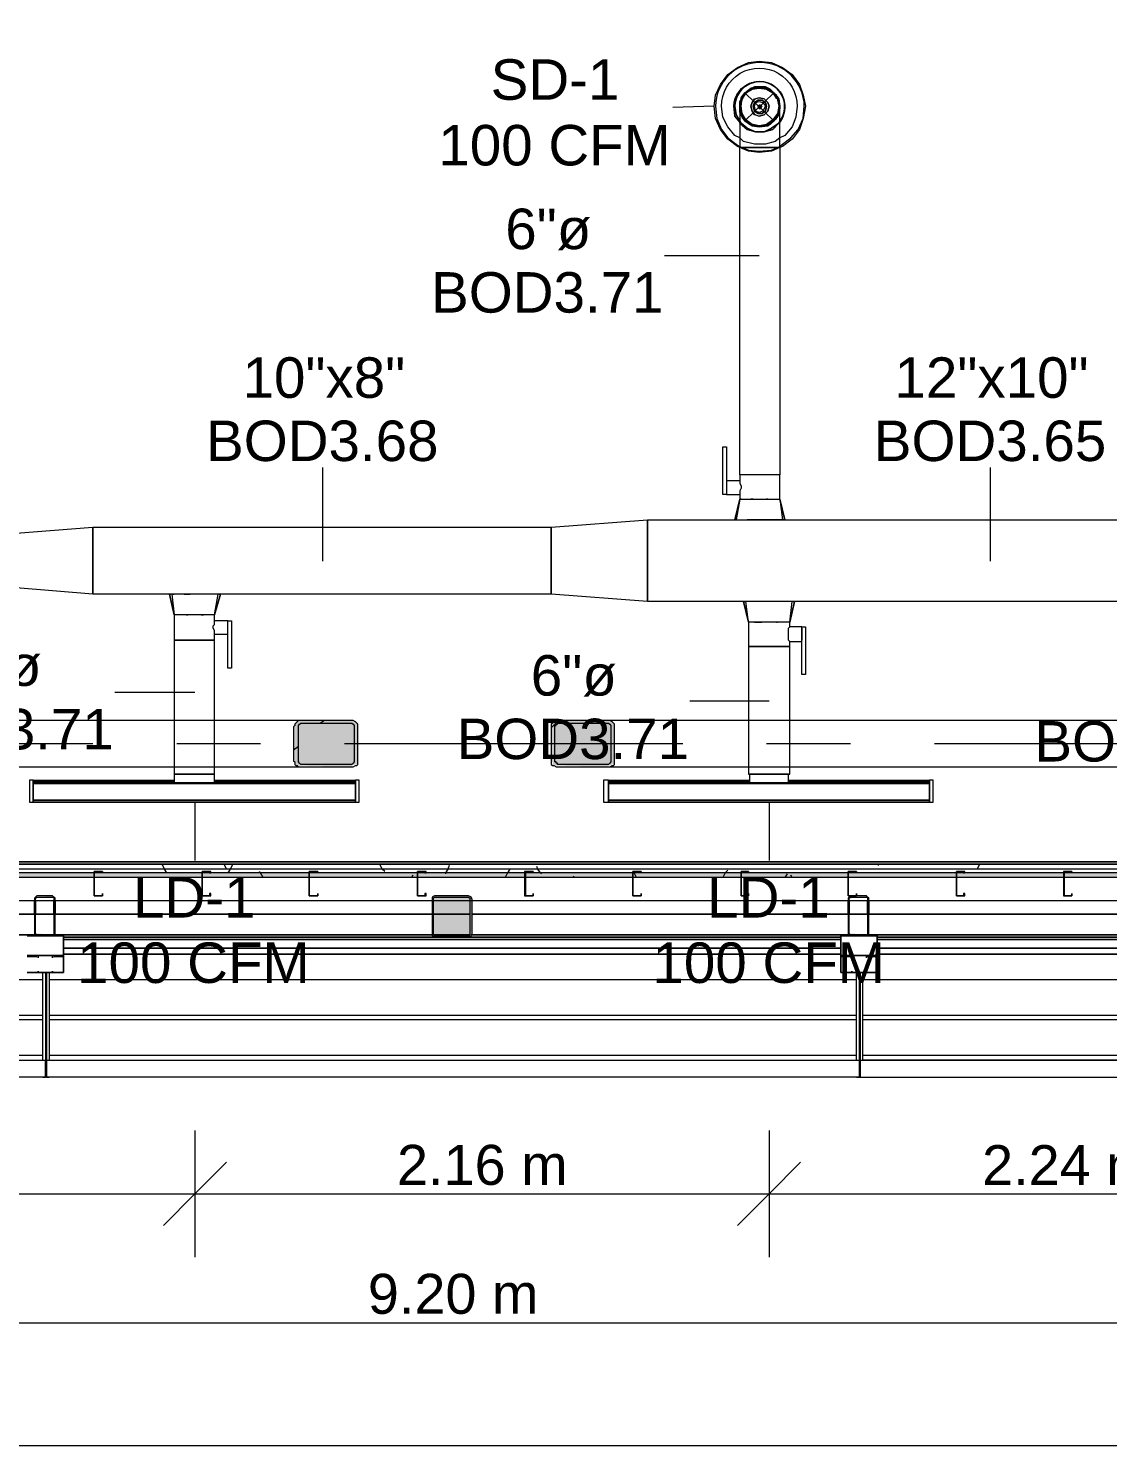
# Model space of a CAD drawing. Header units: metres. Extents: x 98 to 337, y -7 to 53.
# Drawn here: x 110.94 to 115, y 9.41 to 14.75 of the extents above; entities that cross this region are included whole.
import ezdxf

# ---------------------------------------------------------------- set-up
doc = ezdxf.new("R2010")
doc.units = ezdxf.units.M
doc.layers.add('HVAC - Ductos', color=5, linetype='Continuous', lineweight=0)
doc.layers.add('PDF_Text', color=7, linetype='Continuous', lineweight=0)
doc.layers.add('PDF_Geometry', color=7, linetype='Continuous', lineweight=0, true_color=0xaaaaaa)
doc.layers.add('PDF_Solid Fills', color=7, linetype='Continuous', lineweight=0, true_color=0xffffff)
doc.styles.add('PDF Helvetica', font='')
doc.styles.get('PDF Helvetica').set_extended_font_data('Helvetica')

msp = doc.modelspace()

# ---------------------------------------------------------------- hatches: boundary and pattern name
at = {"layer": 'PDF_Solid Fills', "lineweight": 0, "transparency": 33554559}
for points in [[(112.1781, 12.1324), (112.169, 12.1416), (111.949, 12.1416), (111.9445, 12.137), (111.9399, 12.1324), (111.9353, 12.1233), (111.9399, 12.1187), (111.9399, 11.9858), (111.9445, 11.9858), (111.9445, 11.9721), (111.9536, 11.9721), (112.1552, 11.9675), (112.1552, 11.9721), (112.169, 11.9766), (112.1781, 11.9766)], [(112.9066, 11.9858), (112.9112, 11.9858), (112.9112, 11.9721), (112.9249, 11.9721), (113.1219, 11.9675), (113.1219, 11.9721), (113.1357, 11.9766), (113.1448, 11.9766), (113.1448, 12.1324), (113.1357, 12.1416), (112.9158, 12.1416), (112.9112, 12.137), (112.9066, 12.1324)], [(112.6088, 11.4772), (112.6042, 11.4818), (112.4576, 11.4818), (112.4576, 11.3306), (112.6042, 11.3352)]]:
    msp.add_hatch(color=256, dxfattribs=at).paths.add_polyline_path(points)
h = msp.add_hatch(color=256, dxfattribs=at)
h.paths.add_polyline_path([(107.9354, 11.5506), (107.9354, 11.5689), (105.9562, 11.5689), (105.9562, 11.5506)])
h.paths.add_polyline_path([(154.6138, 11.5689), (154.6138, 11.5506), (155.4202, 11.5506), (155.4202, 11.5689)])
h.paths.add_polyline_path([(155.4248, 11.5689), (155.4248, 11.5506), (157.4499, 11.5506), (157.4499, 11.5689)])
h.paths.add_polyline_path([(157.4544, 11.5689), (157.4544, 11.5506), (158.9939, 11.5506), (158.9939, 11.5689)])
h.paths.add_polyline_path([(152.5841, 11.5689), (152.5841, 11.5506), (154.6092, 11.5506), (154.6092, 11.5689)])
h.paths.add_polyline_path([(150.5544, 11.5689), (150.5544, 11.5506), (152.5795, 11.5506), (152.5795, 11.5689)])
h.paths.add_polyline_path([(149.7434, 11.5689), (149.7434, 11.5506), (150.5498, 11.5506), (150.5498, 11.5689)])
h.paths.add_polyline_path([(147.7137, 11.5689), (147.7137, 11.5506), (149.7388, 11.5506), (149.7388, 11.5689)])
h.paths.add_polyline_path([(144.8731, 11.5689), (144.8731, 11.5506), (147.7092, 11.5506), (147.7092, 11.5689)])
h.paths.add_polyline_path([(142.8434, 11.5689), (142.8434, 11.5506), (144.8685, 11.5506), (144.8685, 11.5689)])
h.paths.add_polyline_path([(140.0027, 11.5689), (140.0027, 11.5506), (142.8388, 11.5506), (142.8388, 11.5689)])
h.paths.add_polyline_path([(137.973, 11.5689), (137.973, 11.5506), (139.9981, 11.5506), (139.9981, 11.5689)])
h.paths.add_polyline_path([(137.1621, 11.5689), (137.1621, 11.5506), (137.9685, 11.5506), (137.9685, 11.5689)])
h.paths.add_polyline_path([(135.1324, 11.5689), (135.1324, 11.5506), (137.1575, 11.5506), (137.1575, 11.5689)])
h.paths.add_polyline_path([(133.1027, 11.5689), (133.1027, 11.5506), (135.1278, 11.5506), (135.1278, 11.5689)])
h.paths.add_polyline_path([(132.2917, 11.5689), (132.2917, 11.5506), (133.0981, 11.5506), (133.0981, 11.5689)])
h.paths.add_polyline_path([(130.2621, 11.5689), (130.2621, 11.5506), (132.2872, 11.5506), (132.2872, 11.5689)])
h.paths.add_polyline_path([(128.2324, 11.5689), (128.2324, 11.5506), (130.2575, 11.5506), (130.2575, 11.5689)])
h.paths.add_polyline_path([(127.4214, 11.5689), (127.4214, 11.5506), (128.2278, 11.5506), (128.2278, 11.5689)])
h.paths.add_polyline_path([(125.3917, 11.5689), (125.3917, 11.5506), (127.4168, 11.5506), (127.4168, 11.5689)])
h.paths.add_polyline_path([(122.5511, 11.5689), (122.5511, 11.5506), (125.3871, 11.5506), (125.3871, 11.5689)])
h.paths.add_polyline_path([(120.5214, 11.5689), (120.5214, 11.5506), (122.5465, 11.5506), (122.5465, 11.5689)])
h.paths.add_polyline_path([(117.6807, 11.5689), (117.6807, 11.5506), (120.5168, 11.5506), (120.5168, 11.5689)])
h.paths.add_polyline_path([(115.651, 11.5689), (115.651, 11.5506), (117.6761, 11.5506), (117.6761, 11.5689)])
h.paths.add_polyline_path([(114.8401, 11.5689), (114.8401, 11.5506), (115.6464, 11.5506), (115.6464, 11.5689)])
h.paths.add_polyline_path([(112.8104, 11.5689), (112.8104, 11.5506), (114.8355, 11.5506), (114.8355, 11.5689)])
h.paths.add_polyline_path([(110.7807, 11.5689), (110.7807, 11.5506), (112.8058, 11.5506), (112.8058, 11.5689)])
h.paths.add_polyline_path([(109.9698, 11.5689), (109.9698, 11.5506), (110.7761, 11.5506), (110.7761, 11.5689)])
h.paths.add_polyline_path([(107.94, 11.5689), (107.94, 11.5506), (109.9652, 11.5506), (109.9652, 11.5689)])
h = msp.add_hatch(color=256, dxfattribs=at)
h.paths.add_polyline_path([(111.0281, 11.4772), (111.0281, 11.4818), (110.9639, 11.4818)])
h.paths.add_polyline_path([(110.9639, 11.4727), (110.9593, 11.4727), (110.9593, 11.3398)])
h.paths.add_polyline_path([(110.9639, 11.3306), (111.0327, 11.3352), (110.9685, 11.3398), (110.9639, 11.3398)])
h.paths.add_polyline_path([(111.0372, 11.4727), (111.0327, 11.4727), (111.0327, 11.3352), (111.0372, 11.4721)])
h = msp.add_hatch(color=256, dxfattribs=at)
h.paths.add_polyline_path([(114.0933, 11.4772), (114.0933, 11.4818), (114.0291, 11.4818)])
h.paths.add_polyline_path([(114.0291, 11.4727), (114.0245, 11.4727), (114.0245, 11.3398)])
h.paths.add_polyline_path([(114.0291, 11.3306), (114.0978, 11.3352), (114.0337, 11.3398), (114.0291, 11.3398)])
h.paths.add_polyline_path([(114.0978, 11.3352), (114.1024, 11.4727), (114.0978, 11.4727)])

# ---------------------------------------------------------------- linework, layer by layer
at = {"layer": 'HVAC - Ductos', "lineweight": 0}
for points in [[(113.6167, 13.0671), (113.6167, 14.2996), (113.6076, 14.3042), (113.5709, 14.3316), (113.5435, 14.3683), (113.5251, 14.4095), (113.5205, 14.4553), (113.5251, 14.4966), (113.5435, 14.5378), (113.5709, 14.5745), (113.6076, 14.602), (113.6489, 14.6203), (113.6901, 14.6249), (113.7359, 14.6203), (113.7771, 14.602), (113.8138, 14.5745), (113.8413, 14.5378), (113.855, 14.4966), (113.8642, 14.4553), (113.855, 14.4095), (113.8413, 14.3683), (113.8138, 14.3316), (113.7771, 14.3042), (113.768, 14.2996), (113.768, 13.0671), (113.7634, 13.0671), (113.7588, 13.0671), (113.7451, 13.0671), (113.7313, 13.0671), (113.7129, 13.0671), (113.6901, 13.0671), (113.6717, 13.0671), (113.6534, 13.0671), (113.6397, 13.0671), (113.6259, 13.0671)], [(113.7542, 14.4966), (113.7129, 14.5241), (113.6671, 14.5241), (113.6305, 14.4966), (113.6167, 14.4553), (113.6305, 14.4095), (113.6671, 14.3821), (113.7129, 14.3821), (113.7542, 14.4095), (113.768, 14.4553)], [(113.6626, 14.4691), (113.658, 14.4553), (113.6626, 14.4691), (113.6717, 14.4829), (113.6901, 14.4874), (113.7084, 14.4829), (113.7221, 14.4691), (113.7267, 14.4553), (113.7221, 14.4691), (113.7084, 14.4829), (113.6901, 14.4874), (113.6763, 14.4829)], [(113.6717, 14.4691), (113.6671, 14.4553), (113.6717, 14.4691), (113.6855, 14.4783), (113.6993, 14.4783), (113.7129, 14.4691), (113.7175, 14.4553), (113.7129, 14.4691), (113.6993, 14.4783), (113.6855, 14.4783)], [(113.7038, 14.4371), (113.6901, 14.4325), (113.6763, 14.4371), (113.6717, 14.4553), (113.6763, 14.4691), (113.6901, 14.4737), (113.7038, 14.4691), (113.7129, 14.4553)], [(113.5939, 14.4553), (113.5984, 14.4187), (113.6167, 14.3958), (113.5984, 14.4187)], [(113.7221, 14.4371), (113.7267, 14.4553), (113.7221, 14.4371), (113.7084, 14.4233), (113.6901, 14.4187), (113.6717, 14.4233), (113.6626, 14.4371), (113.658, 14.4553), (113.6626, 14.4371), (113.6763, 14.4233), (113.6901, 14.4187), (113.7084, 14.4233)], [(113.7129, 14.4371), (113.7175, 14.4553), (113.7129, 14.4371), (113.6993, 14.4279), (113.6855, 14.4279), (113.6717, 14.4371), (113.6671, 14.4553), (113.6717, 14.4371), (113.6855, 14.4279), (113.6993, 14.4279)], [(113.6947, 14.4599), (113.6901, 14.4599), (113.6855, 14.4553), (113.6901, 14.4599), (113.6947, 14.4599), (113.6993, 14.4553), (113.6947, 14.4462), (113.6901, 14.4462), (113.6855, 14.4553), (113.6901, 14.4508), (113.6947, 14.4508), (113.6947, 14.4553)], [(113.6213, 14.3912), (113.6443, 14.3729), (113.6763, 14.3591), (113.7084, 14.3591), (113.7359, 14.3729), (113.7634, 14.3912), (113.768, 14.4004), (113.7634, 14.3912), (113.7359, 14.3729), (113.7084, 14.3591), (113.6763, 14.3591), (113.6443, 14.3729), (113.6213, 14.3912), (113.6167, 14.4004)], [(113.7634, 14.3912), (113.7405, 14.3683), (113.7084, 14.3591), (113.6763, 14.3591), (113.6443, 14.3683), (113.6167, 14.3912), (113.6167, 14.3958), (113.6167, 14.3912), (113.6443, 14.3683), (113.6763, 14.3591), (113.7084, 14.3591), (113.7405, 14.3683), (113.7634, 14.3912), (113.768, 14.3958)], [(113.5526, 13.1725), (113.5664, 13.1725), (113.5664, 12.9938), (113.5526, 12.9938)], [(113.6671, 12.9755), (113.6626, 12.9755), (113.658, 12.9755), (113.6626, 12.9755)], [(113.7221, 12.9755), (113.7175, 12.9755)], [(110.8907, 12.8472), (111.1793, 12.8701), (111.1793, 12.6181), (110.8907, 12.6411)], [(112.9066, 12.6181), (111.1793, 12.6181), (111.1793, 12.8701), (112.9066, 12.8701)], [(112.9066, 12.8701), (113.2686, 12.8976), (113.2686, 12.5906), (112.9066, 12.6181)], [(115.2112, 12.5906), (113.2686, 12.5906), (113.2686, 12.8976), (115.2112, 12.8976)], [(113.7863, 12.8976), (113.7817, 12.8976)], [(111.4725, 12.6181), (111.4679, 12.6181)], [(111.5321, 12.5402), (111.5367, 12.5402)], [(111.5871, 12.5402), (111.5916, 12.5402), (111.5962, 12.5402), (111.5916, 12.5402)], [(111.7016, 12.3386), (111.6878, 12.3386), (111.6878, 12.5173), (111.7016, 12.5173)], [(113.6717, 12.5127), (113.6993, 12.5127)], [(113.7542, 12.5127), (113.7588, 12.5127)], [(113.8046, 12.4211), (113.8, 12.4211), (113.7909, 12.4211), (113.7817, 12.4211), (113.7634, 12.4211), (113.7451, 12.4211), (113.7267, 12.4211), (113.7084, 12.4211), (113.6901, 12.4211), (113.6717, 12.4211), (113.658, 12.4211), (113.6534, 12.4211), (113.6489, 12.4211), (113.6489, 11.94), (113.6534, 11.94), (113.658, 11.94), (113.6717, 11.94), (113.6901, 11.94), (113.7084, 11.94), (113.7267, 11.94), (113.7451, 11.94), (113.7634, 11.94), (113.7817, 11.94), (113.7909, 11.94), (113.8, 11.94), (113.8046, 11.94)], [(110.9411, 11.8346), (110.9548, 11.8346), (110.9548, 11.9171), (110.9411, 11.9171)], [(112.169, 11.8438), (112.169, 11.9034), (110.9548, 11.9034), (110.9548, 11.908), (112.169, 11.908), (112.169, 11.9034), (110.9548, 11.9034), (110.9548, 11.8438)], [(111.4863, 11.908), (111.4909, 11.908), (111.5, 11.908), (111.5091, 11.908), (111.5275, 11.908), (111.5458, 11.908), (111.5642, 11.908), (111.5825, 11.908), (111.6008, 11.908), (111.6146, 11.908), (111.6283, 11.908), (111.6329, 11.908), (111.6375, 11.908), (111.6375, 11.94), (111.6283, 11.94), (111.6192, 11.94), (111.6008, 11.94), (111.5825, 11.94), (111.5642, 11.94), (111.5413, 11.94), (111.5229, 11.94), (111.5091, 11.94), (111.4955, 11.94), (111.4909, 11.94), (111.4863, 11.94)], [(112.1827, 11.8346), (112.1827, 11.9171), (112.169, 11.9171), (112.169, 11.8346)], [(113.1036, 11.8346), (113.1219, 11.8346), (113.1219, 11.9171), (113.1036, 11.9171)], [(114.3315, 11.8438), (114.3315, 11.9034), (113.1219, 11.9034), (113.1219, 11.908), (114.3315, 11.908), (114.3315, 11.9034), (113.1219, 11.9034), (113.1219, 11.8438)], [(113.6534, 11.908), (113.6626, 11.908), (113.6717, 11.908), (113.6901, 11.908), (113.7084, 11.908), (113.7267, 11.908), (113.7451, 11.908), (113.7634, 11.908), (113.7771, 11.908), (113.7909, 11.908), (113.8, 11.908), (113.8, 11.94), (113.7909, 11.94), (113.7771, 11.94), (113.7634, 11.94), (113.7451, 11.94), (113.7267, 11.94), (113.7084, 11.94), (113.6901, 11.94), (113.6717, 11.94), (113.6626, 11.94), (113.6534, 11.94)], [(114.3453, 11.8346), (114.3453, 11.9171), (114.3315, 11.9171), (114.3315, 11.8346)]]:
    msp.add_lwpolyline(points, close=True, dxfattribs=at)
for points in [[(113.768, 14.3042), (113.7725, 14.3087), (113.8092, 14.3362), (113.8367, 14.3683), (113.855, 14.4095), (113.8596, 14.4553, 0.986385), (113.5251, 14.4553), (113.5297, 14.4095), (113.548, 14.3683), (113.5709, 14.3362), (113.6076, 14.3087), (113.6167, 14.3042)], [(113.6167, 14.3362), (113.5984, 14.3454), (113.5709, 14.3775), (113.5526, 14.4141), (113.548, 14.4553, -1.013328), (113.8321, 14.4553), (113.8275, 14.4141), (113.8138, 14.3775), (113.7863, 14.3454), (113.768, 14.3362)]]:
    msp.add_lwpolyline(points, format="xyb", dxfattribs=at)
msp.add_lwpolyline([(113.7863, 14.4553, 0.963317), (113.5939, 14.4553, -1.355432), (113.768, 14.3958), (113.7817, 14.4187), (113.7863, 14.4553), (113.7817, 14.4233), (113.768, 14.4004, 1.36865), (113.5984, 14.4553), (113.603, 14.4233), (113.6167, 14.4004, -1.369204)], format="xyb", close=True, dxfattribs=at)
for points in [[(113.7175, 14.3821), (113.7221, 14.3821), (113.7221, 14.3867), (113.7451, 14.4004), (113.7313, 14.3867), (113.7129, 14.3821), (113.6901, 14.3775), (113.6717, 14.3821), (113.6534, 14.3867), (113.6351, 14.4004), (113.6259, 14.4141), (113.6167, 14.4325), (113.6167, 14.4462), (113.6167, 14.4553), (113.6167, 14.4508), (113.6213, 14.4233), (113.6213, 14.4279), (113.6167, 14.4553), (113.6213, 14.4783), (113.6213, 14.4829), (113.6397, 14.5057), (113.6626, 14.5241), (113.6901, 14.5287), (113.7221, 14.5241), (113.7451, 14.5057), (113.7634, 14.4829), (113.768, 14.4553)], [(113.7175, 14.5241), (113.6901, 14.5287), (113.6671, 14.5241), (113.6626, 14.5241), (113.658, 14.5241), (113.6397, 14.5057), (113.6534, 14.5195), (113.6397, 14.5057), (113.6259, 14.492), (113.6167, 14.4737), (113.6167, 14.4553), (113.6213, 14.4233), (113.6351, 14.4004), (113.6626, 14.3821), (113.6901, 14.3775), (113.7221, 14.3821), (113.7451, 14.4004), (113.7634, 14.4233), (113.7451, 14.4004), (113.7221, 14.3821), (113.6901, 14.3775), (113.6626, 14.3821), (113.6397, 14.4004), (113.6213, 14.4233)], [(113.7634, 14.4279), (113.7634, 14.4233), (113.7588, 14.4233), (113.7451, 14.4004), (113.7588, 14.4141), (113.7634, 14.4325), (113.768, 14.4462), (113.768, 14.4553), (113.7634, 14.4737), (113.7588, 14.492), (113.7451, 14.5057), (113.7313, 14.5195), (113.7129, 14.5287), (113.6901, 14.5287), (113.6717, 14.5287), (113.6534, 14.5195), (113.6717, 14.5241), (113.6901, 14.5287), (113.7084, 14.5241), (113.7267, 14.5195), (113.7451, 14.5057), (113.7542, 14.492), (113.7634, 14.4737), (113.7634, 14.4553), (113.7634, 14.4325), (113.7542, 14.4187), (113.7451, 14.4004), (113.7267, 14.3912), (113.7084, 14.3821), (113.6901, 14.3821), (113.6717, 14.3821), (113.6534, 14.3912), (113.6397, 14.4004), (113.6259, 14.4187), (113.6213, 14.4325), (113.6167, 14.4553), (113.6213, 14.4737), (113.6259, 14.492), (113.6397, 14.5057)], [(113.6213, 14.4829), (113.6259, 14.492), (113.6351, 14.5057), (113.6534, 14.5195), (113.658, 14.5241), (113.6626, 14.5241), (113.6717, 14.5287), (113.6901, 14.5287), (113.7129, 14.5287), (113.7175, 14.5241), (113.7221, 14.5241), (113.7313, 14.5195), (113.7451, 14.5057), (113.7588, 14.492), (113.7588, 14.4829)], [(113.7588, 14.4783), (113.7634, 14.4553), (113.7588, 14.4279), (113.7405, 14.4049), (113.7175, 14.3867), (113.6901, 14.3821), (113.6626, 14.3867), (113.6397, 14.4049), (113.6259, 14.4279), (113.6213, 14.4553), (113.6259, 14.4829), (113.6397, 14.5057), (113.6626, 14.5195), (113.6397, 14.5057), (113.6259, 14.4829)], [(113.658, 14.5241), (113.6626, 14.5241)], [(113.6626, 14.5195), (113.6901, 14.5241), (113.7175, 14.5195), (113.7405, 14.5057), (113.7542, 14.4829)], [(113.6671, 14.5241), (113.6901, 14.5287), (113.7175, 14.5241), (113.7221, 14.5241), (113.7451, 14.5057), (113.7588, 14.4874)], [(113.7175, 14.5241), (113.7221, 14.5241)], [(113.7221, 14.5195), (113.7451, 14.5057), (113.7588, 14.4829), (113.7634, 14.4553), (113.7588, 14.4279)], [(113.6167, 14.4462), (113.6167, 14.4553), (113.6167, 14.4737), (113.6213, 14.4783), (113.6213, 14.4829), (113.6213, 14.4874), (113.6213, 14.4829), (113.6213, 14.4783)], [(113.6213, 14.4829), (113.6167, 14.4553), (113.6213, 14.4783)], [(113.6213, 14.4874), (113.6351, 14.5057)], [(113.6351, 14.5057), (113.7451, 14.4004)], [(113.7451, 14.5057), (113.6351, 14.4004)], [(113.7634, 14.4783), (113.7634, 14.4829), (113.7588, 14.4874), (113.7634, 14.4829), (113.7634, 14.4783), (113.7634, 14.4737), (113.768, 14.4553), (113.768, 14.4462)], [(113.768, 14.4508), (113.7634, 14.4233), (113.768, 14.4553), (113.7634, 14.4783), (113.7588, 14.4829)], [(113.6167, 14.4508), (113.6167, 14.4462), (113.6167, 14.4279), (113.6167, 14.4004), (113.6167, 14.3637), (113.6167, 14.3179), (113.6167, 14.2996), (113.6259, 14.2996), (113.6397, 14.2996), (113.6534, 14.2996), (113.6717, 14.2996), (113.6901, 14.2996), (113.7129, 14.2996), (113.7313, 14.2996), (113.7451, 14.2996), (113.7588, 14.2996), (113.7634, 14.2996), (113.768, 14.2996), (113.768, 14.3454), (113.768, 14.3867), (113.768, 14.4187), (113.768, 14.4416), (113.768, 14.4508)], [(113.6626, 14.3867), (113.6397, 14.4004), (113.6259, 14.4233)], [(113.6671, 14.3821), (113.6626, 14.3821), (113.658, 14.3867)], [(113.7175, 14.3867), (113.6901, 14.3821), (113.6671, 14.3867)], [(113.768, 14.3362), (113.7496, 14.3225), (113.7129, 14.3133), (113.6717, 14.3133), (113.6305, 14.3225), (113.6167, 14.3362)], [(113.6167, 14.3042), (113.6489, 14.2905), (113.6901, 14.2859), (113.7359, 14.2905), (113.768, 14.3042)], [(113.768, 14.2996), (113.7359, 14.2859), (113.6901, 14.2813), (113.6489, 14.2859), (113.6167, 14.2996)], [(113.768, 14.2996), (113.7634, 14.2996), (113.7588, 14.2996), (113.7451, 14.2996), (113.7313, 14.2996), (113.7129, 14.2996), (113.6901, 14.2996), (113.6717, 14.2996), (113.6534, 14.2996), (113.6397, 14.2996), (113.6259, 14.2996), (113.6167, 14.2996)], [(113.5984, 12.8976), (113.6167, 12.9755), (113.6213, 12.9755), (113.6259, 12.9755), (113.6397, 12.9755), (113.6534, 12.9755), (113.6717, 12.9755), (113.6901, 12.9755), (113.7129, 12.9755), (113.7313, 12.9755), (113.7451, 12.9755), (113.7588, 12.9755), (113.7634, 12.9755), (113.768, 12.9755), (113.768, 13.0671), (113.7634, 13.0671), (113.7588, 13.0671), (113.7451, 13.0671), (113.7313, 13.0671), (113.7129, 13.0671), (113.6901, 13.0671), (113.6717, 13.0671), (113.6534, 13.0671), (113.6397, 13.0671), (113.6259, 13.0671), (113.6167, 13.0671), (113.6167, 13.0442), (113.5664, 13.0442), (113.5664, 13.0396), (113.5664, 13.035), (113.5664, 13.0258), (113.5664, 13.0213), (113.5664, 13.0122), (113.5664, 13.0076), (113.5664, 13.003), (113.5664, 12.9984)], [(113.6167, 13.0442), (113.6167, 13.0396), (113.6167, 13.035), (113.6213, 13.0258), (113.6213, 13.0167), (113.6167, 13.0076), (113.6167, 13.003), (113.6167, 12.9984), (113.6167, 12.9938)], [(113.5664, 12.9938), (113.6167, 12.9938), (113.6167, 12.9755), (113.603, 12.8976)], [(113.6213, 12.9755), (113.6167, 12.9755), (113.5984, 12.8976), (113.603, 12.8976), (113.6076, 12.8976), (113.6167, 12.8976)], [(113.7588, 12.9755), (113.7634, 12.9755), (113.768, 12.9755), (113.7771, 12.8976), (113.7634, 12.8976), (113.7451, 12.8976), (113.7405, 12.8976), (113.7359, 12.8976), (113.7267, 12.8976), (113.7129, 12.8976), (113.7084, 12.8976), (113.7038, 12.8976), (113.6809, 12.8976), (113.6763, 12.8976), (113.6717, 12.8976), (113.658, 12.8976), (113.6489, 12.8976), (113.6443, 12.8976)], [(113.6901, 12.9755), (113.6947, 12.9755)], [(113.7405, 12.9755), (113.7451, 12.9755)], [(113.7863, 12.8976), (113.768, 12.9755), (113.7863, 12.8976)], [(113.6213, 12.8976), (113.6351, 12.8976), (113.6397, 12.8976)], [(113.7817, 12.8976), (113.7863, 12.8976), (113.7817, 12.8976)], [(111.4679, 12.6181), (111.4863, 12.5402), (111.4679, 12.6181)], [(111.4817, 12.6181), (111.4863, 12.6181), (111.4771, 12.6181), (111.4863, 12.5402)], [(111.6558, 12.6181), (111.6604, 12.6181), (111.6375, 12.5402), (111.6329, 12.5402), (111.6283, 12.5402), (111.6192, 12.5402), (111.6008, 12.5402), (111.5825, 12.5402), (111.5642, 12.5402), (111.5413, 12.5402), (111.5229, 12.5402), (111.5091, 12.5402), (111.4955, 12.5402), (111.4909, 12.5402), (111.4863, 12.5402), (111.4863, 12.444), (111.4863, 11.94), (111.4909, 11.94), (111.5, 11.94), (111.5091, 11.94), (111.5275, 11.94), (111.5458, 11.94), (111.5642, 11.94), (111.5825, 11.94), (111.6008, 11.94), (111.6146, 11.94), (111.6283, 11.94), (111.6329, 11.94), (111.6375, 11.94), (111.6375, 12.444), (111.6283, 12.444), (111.6192, 12.444), (111.6008, 12.444), (111.5825, 12.444), (111.5642, 12.444), (111.5413, 12.444), (111.5229, 12.444), (111.5091, 12.444), (111.4955, 12.444), (111.4909, 12.444), (111.4863, 12.444), (111.4909, 12.444), (111.4955, 12.444), (111.5091, 12.444), (111.5229, 12.444), (111.5413, 12.444), (111.5642, 12.444), (111.5825, 12.444), (111.6008, 12.444), (111.6192, 12.444), (111.6283, 12.444), (111.6375, 12.444), (111.6375, 12.4669), (111.6878, 12.4669), (111.6878, 12.4715), (111.6878, 12.476), (111.6878, 12.4806), (111.6878, 12.4852), (111.6878, 12.4944), (111.6878, 12.499), (111.6878, 12.5036), (111.6878, 12.5082), (111.6878, 12.5127), (111.6878, 12.5173), (111.6375, 12.5173), (111.6375, 12.5402), (111.6512, 12.6181)], [(111.5229, 12.6181), (111.5458, 12.6181), (111.5275, 12.6181), (111.5183, 12.6181), (111.5137, 12.6181), (111.5091, 12.6181), (111.4909, 12.6181)], [(111.6329, 12.6181), (111.6192, 12.6181), (111.61, 12.6181), (111.6054, 12.6181), (111.5962, 12.6181), (111.5825, 12.6181), (111.5779, 12.6181), (111.5733, 12.6181), (111.5504, 12.6181)], [(111.6375, 12.5402), (111.6604, 12.6181), (111.6558, 12.6181), (111.6512, 12.6181), (111.6466, 12.6181), (111.6375, 12.6181)], [(113.7084, 12.5906), (113.7038, 12.5906), (113.6947, 12.5906), (113.6809, 12.5906), (113.6763, 12.5906), (113.6717, 12.5906), (113.6534, 12.5906), (113.6397, 12.5906), (113.6351, 12.5906), (113.6305, 12.5906), (113.6489, 12.5127), (113.6305, 12.5906), (113.6351, 12.5906)], [(113.8504, 12.4944), (113.8642, 12.4944), (113.8642, 12.3157), (113.8504, 12.3157), (113.8504, 12.4944), (113.8046, 12.4944), (113.8046, 12.5127), (113.8, 12.5127), (113.7955, 12.5127), (113.7909, 12.5127), (113.7817, 12.5127), (113.7634, 12.5127), (113.7451, 12.5127), (113.7267, 12.5127), (113.7084, 12.5127), (113.6901, 12.5127), (113.6717, 12.5127), (113.658, 12.5127), (113.6534, 12.5127), (113.6489, 12.5127), (113.6397, 12.5906)], [(113.7955, 12.5906), (113.7817, 12.5906), (113.7725, 12.5906), (113.768, 12.5906), (113.7588, 12.5906), (113.7451, 12.5906), (113.7405, 12.5906), (113.7359, 12.5906), (113.7129, 12.5906)], [(113.8184, 12.5906), (113.8229, 12.5906), (113.8184, 12.5906), (113.8138, 12.5906), (113.8092, 12.5906), (113.8, 12.5906)], [(113.8229, 12.5906), (113.8046, 12.5127), (113.8229, 12.5906)], [(113.8046, 12.5127), (113.8138, 12.5906)], [(111.6375, 12.4669), (111.6375, 12.4715), (111.6375, 12.4806), (111.6329, 12.4898), (111.6329, 12.499), (111.6375, 12.5036), (111.6375, 12.5127), (111.6375, 12.5173)], [(113.6489, 12.5127), (113.6489, 12.4211), (113.6534, 12.4211), (113.658, 12.4211), (113.6717, 12.4211), (113.6901, 12.4211), (113.7084, 12.4211), (113.7267, 12.4211), (113.7451, 12.4211), (113.7634, 12.4211), (113.7817, 12.4211), (113.7909, 12.4211), (113.8, 12.4211), (113.8046, 12.4211), (113.8046, 12.4394), (113.8504, 12.4394)], [(113.658, 12.5127), (113.6534, 12.5127)], [(113.8046, 12.4394), (113.8, 12.444), (113.8, 12.4486), (113.8, 12.4532), (113.8, 12.4624), (113.8, 12.4715), (113.8, 12.4806), (113.8, 12.4852), (113.8, 12.4898), (113.8046, 12.4944)], [(113.8504, 12.4898), (113.8504, 12.4852), (113.8504, 12.4806), (113.8504, 12.4715), (113.8504, 12.4669), (113.8504, 12.4624), (113.8504, 12.4532), (113.8504, 12.4486), (113.8504, 12.444)], [(110.9548, 11.885), (110.9548, 11.8942), (110.9548, 11.9125), (110.9548, 11.9171), (111.4863, 11.9171)], [(111.4863, 11.9125), (110.9548, 11.9125)], [(111.6375, 11.9171), (112.169, 11.9171), (112.169, 11.9125), (112.169, 11.8942), (112.169, 11.885)], [(112.169, 11.9125), (111.6375, 11.9125)], [(113.1219, 11.885), (113.1219, 11.8942), (113.1219, 11.9125), (113.1219, 11.9171), (113.6534, 11.9171)], [(113.6534, 11.9125), (113.1219, 11.9125)], [(113.8, 11.94), (113.8046, 11.94)], [(113.8, 11.9171), (114.3315, 11.9171), (114.3315, 11.9125), (114.3315, 11.8942), (114.3315, 11.885)], [(114.3315, 11.9125), (113.8, 11.9125)], [(110.9548, 11.8896), (110.9548, 11.8942), (110.9548, 11.8988)], [(112.169, 11.8621), (112.169, 11.8575), (112.169, 11.853), (112.169, 11.8346), (112.169, 11.8392), (110.9548, 11.8392), (110.9548, 11.8346), (110.9548, 11.853), (110.9548, 11.8575), (110.9548, 11.8621)], [(110.9548, 11.8484), (110.9548, 11.853), (110.9548, 11.8575)], [(112.169, 11.8988), (112.169, 11.8942), (112.169, 11.8896)], [(112.169, 11.8575), (112.169, 11.853), (112.169, 11.8484)], [(113.1219, 11.8896), (113.1219, 11.8942), (113.1219, 11.8988)], [(114.3315, 11.8621), (114.3315, 11.8575), (114.3315, 11.853), (114.3315, 11.8346), (114.3315, 11.8392), (113.1219, 11.8392), (113.1219, 11.8346), (113.1219, 11.853), (113.1219, 11.8575), (113.1219, 11.8621)], [(113.1219, 11.8484), (113.1219, 11.853), (113.1219, 11.8575)], [(114.3315, 11.8988), (114.3315, 11.8942), (114.3315, 11.8896)], [(114.3315, 11.8575), (114.3315, 11.853), (114.3315, 11.8484)], [(110.9548, 11.8346), (112.169, 11.8346)], [(113.1219, 11.8346), (114.3315, 11.8346)]]:
    msp.add_lwpolyline(points, dxfattribs=at)
at = {"layer": 'PDF_Geometry', "lineweight": 0}
for points in [[(145.6291, 35.5724), (158.9481, 35.5724), (158.9481, 25.4148), (157.3124, 25.4148), (157.3124, 25.401), (158.9481, 25.401), (158.9481, 23.912), (157.9447, 23.912), (157.9447, 23.8937), (158.9481, 23.8937), (158.9481, 11.6009), (105.9562, 11.6009)], [(158.9618, 23.8937), (158.9618, 11.6009), (158.9618, 11.5826), (105.9562, 11.5826)], [(111.9673, 12.1416), (108.2562, 12.1416)], [(112.0361, 12.1324), (112.0498, 12.1416)], [(112.9066, 12.1141), (112.9341, 12.1416)], [(113.0441, 12.1324), (113.0578, 12.1416)], [(116.8056, 12.1416), (113.1128, 12.1416)], [(111.1793, 12.0546), (109.9102, 12.0546)], [(111.8116, 12.0546), (111.4955, 12.0546)], [(111.9353, 12.0316), (111.9536, 12.0454)], [(113.4014, 12.0546), (112.1277, 12.0546)], [(114.0337, 12.0546), (113.7175, 12.0546)], [(115.619, 12.0546), (114.3498, 12.0546)], [(108.2562, 11.9675), (111.9673, 11.9675)], [(112.9066, 11.995), (112.9204, 12.0087)], [(113.1128, 11.9675), (116.8056, 11.9675)], [(108.0363, 11.6009), (117.0301, 11.6009)], [(117.0301, 11.6009), (108.0363, 11.6009)], [(108.0363, 11.6009), (117.0301, 11.6009)], [(108.0363, 11.6009), (117.0301, 11.6009)], [(108.0363, 11.6009), (117.0301, 11.6009)], [(117.0301, 11.6009), (108.0363, 11.6009)], [(108.0363, 11.6009), (117.0301, 11.6009)], [(117.0301, 11.6009), (108.0363, 11.6009)], [(112.8058, 11.5506), (112.4026, 11.5506), (111.9949, 11.5506), (111.5916, 11.5506), (111.1839, 11.5506), (110.7807, 11.5506), (110.3729, 11.5506), (109.9698, 11.5506)], [(112.8058, 11.5689), (112.4026, 11.5689), (111.9949, 11.5689), (111.5916, 11.5689), (111.1839, 11.5689), (110.7807, 11.5689)], [(114.8355, 11.5689), (114.4323, 11.5689), (114.0245, 11.5689), (113.6213, 11.5689), (113.2136, 11.5689), (112.8104, 11.5689)], [(114.8355, 11.5506), (114.4323, 11.5506), (114.0245, 11.5506), (113.6213, 11.5506), (113.2136, 11.5506), (112.8104, 11.5506)], [(115.6464, 11.5689), (115.2433, 11.5689), (114.8401, 11.5689)], [(115.6464, 11.5506), (115.2433, 11.5506), (114.8401, 11.5506)], [(105.9562, 11.4635), (159.0855, 11.4635), (159.0855, 11.4818)], [(114.0337, 11.4818), (114.0291, 11.4772), (114.0245, 11.4727), (114.0245, 11.3398), (114.0291, 11.3306), (114.0337, 11.3306), (114.0933, 11.3306), (114.0978, 11.3306), (114.1024, 11.3398), (114.1024, 11.4727), (114.0978, 11.4772), (114.0933, 11.4818), (114.0566, 11.4818)], [(110.9593, 11.4131), (110.9593, 11.4635)], [(110.9639, 11.4635), (110.9639, 11.4131)], [(111.0327, 11.4131), (111.0327, 11.4635)], [(111.0373, 11.4635), (111.0373, 11.4131)], [(112.4576, 11.4635), (112.4576, 11.4131)], [(112.6088, 11.4131), (112.6088, 11.4635)], [(114.0245, 11.4131), (114.0245, 11.4635)], [(114.0291, 11.4635), (114.0291, 11.4131)], [(114.0978, 11.4131), (114.0978, 11.4635)], [(114.1024, 11.4635), (114.1024, 11.4131)], [(111.0052, 11.1932), (111.0006, 11.1932), (111.0144, 11.1932), (111.0281, 11.1932), (111.019, 11.1932), (111.0281, 11.1932), (110.9731, 11.1932), (110.9731, 11.1978), (110.9731, 11.1932), (110.9915, 11.1932), (110.9869, 11.1932), (110.996, 11.1932), (110.9869, 11.1932), (110.9915, 11.1932), (110.9731, 11.1932), (110.9731, 11.1978), (110.9731, 11.1932), (110.9685, 11.1932), (110.9731, 11.1932), (111.0281, 11.1932), (111.0327, 11.1932), (111.0281, 11.1932), (111.0694, 11.1932), (111.0694, 11.1978), (111.0694, 11.2482), (111.0694, 11.2528), (111.0694, 11.2574), (111.0694, 11.3306), (111.0327, 11.3306), (111.0694, 11.3306), (111.0694, 11.2574), (111.0694, 11.2528), (111.0694, 11.2482), (111.0694, 11.1978), (111.0694, 11.1932), (111.0281, 11.1932), (111.0327, 11.1932), (111.0281, 11.1932), (110.9731, 11.1932), (110.9685, 11.1932), (110.9731, 11.1932), (110.9319, 11.1932)], [(110.9319, 11.3306), (110.9639, 11.3306), (110.9319, 11.3306)], [(114.0704, 11.1932), (114.0658, 11.1932), (114.052, 11.1932), (114.0566, 11.1932), (114.0383, 11.1932), (114.0383, 11.1978), (114.0383, 11.1932), (114.0337, 11.1932), (114.0383, 11.1932), (113.997, 11.1932), (113.997, 11.1978), (113.997, 11.2482), (113.997, 11.2528), (113.997, 11.2574), (113.997, 11.3306), (114.0291, 11.3306), (113.997, 11.3306), (113.997, 11.2574), (113.997, 11.2528), (113.997, 11.2482), (113.997, 11.1978), (113.997, 11.1932), (114.0383, 11.1932), (114.0933, 11.1932), (114.0841, 11.1932), (114.0933, 11.1932), (114.0795, 11.1932), (114.0704, 11.1932), (114.0704, 10.8633), (114.0704, 10.845), (114.0704, 10.8312), (114.0704, 10.8175), (114.0704, 10.8084), (114.0704, 10.7992), (111.0006, 10.7992), (111.0006, 10.8084), (111.0006, 10.8175), (111.0006, 10.8312), (111.0006, 10.845), (111.0006, 10.8633), (111.0052, 10.8633)], [(110.9731, 11.2482), (110.9731, 11.2528), (110.9731, 11.2574)], [(110.9731, 11.2482), (110.9731, 11.2528), (110.9731, 11.2574)], [(110.9731, 11.2574), (110.9731, 11.2528), (110.9731, 11.2482)], [(110.9731, 11.2574), (110.9731, 11.2528), (110.9731, 11.2482)], [(111.0281, 11.2482), (111.0281, 11.2528), (111.0281, 11.2574)], [(111.0281, 11.2482), (111.0281, 11.2528), (111.0281, 11.2574)], [(111.0281, 11.2482), (111.0281, 11.2528), (111.0281, 11.2574)], [(111.0281, 11.2482), (111.0281, 11.2528), (111.0281, 11.2574)], [(112.4943, 11.262), (112.5675, 11.262)], [(114.0383, 11.2482), (114.0383, 11.2528), (114.0383, 11.2574)], [(114.0383, 11.2482), (114.0383, 11.2528), (114.0383, 11.2574)], [(114.0383, 11.2574), (114.0383, 11.2528), (114.0383, 11.2482)], [(114.0383, 11.2574), (114.0383, 11.2528), (114.0383, 11.2482)], [(114.0933, 11.2482), (114.0933, 11.2528), (114.0933, 11.2574)], [(114.0933, 11.2482), (114.0933, 11.2528), (114.0933, 11.2574)], [(114.0933, 11.2482), (114.0933, 11.2528), (114.0933, 11.2574)], [(114.0933, 11.2482), (114.0933, 11.2528), (114.0933, 11.2574)], [(105.9562, 10.7992), (107.94, 10.7992), (107.94, 10.8084), (107.94, 10.8175), (107.94, 10.8312), (107.94, 10.845), (107.94, 10.8633), (105.9562, 10.8633), (107.9217, 10.8633), (107.9217, 11.1932), (107.908, 11.1932), (107.908, 11.1978), (107.908, 11.1932), (107.9629, 11.1932), (107.9538, 11.1932), (107.9629, 11.1932), (107.9492, 11.1932), (107.9492, 10.8633), (110.9915, 10.8633), (110.9915, 11.1932)], [(107.94, 11.1932), (107.9354, 11.1932), (107.94, 11.1932), (107.94, 10.8633), (107.9354, 10.8633), (111.0052, 10.8633), (111.0006, 10.8633), (114.0704, 10.8633), (114.0658, 10.8633), (117.1355, 10.8633), (117.1309, 10.8633), (120.2006, 10.8633), (120.196, 10.8633), (123.2658, 10.8633), (123.2612, 10.8633), (126.331, 10.8633), (126.3264, 10.8633), (129.3961, 10.8633), (129.3915, 10.8633), (132.4613, 10.8633)], [(110.9319, 11.1932), (110.9731, 11.1932), (111.0281, 11.1932), (111.019, 11.1932), (111.0281, 11.1932), (111.0144, 11.1932), (111.0006, 11.1932), (111.0052, 11.1932), (111.0052, 10.8633), (111.0052, 10.845), (111.0052, 10.8312), (111.0052, 10.8175), (111.0052, 10.8084), (111.0052, 10.7992), (107.9354, 10.7992)], [(110.9915, 11.1657), (107.9492, 11.1657)], [(110.9823, 11.1932), (110.9731, 11.1932), (110.9823, 11.1932)], [(110.9823, 11.1932), (110.9731, 11.1932), (110.9823, 11.1932)], [(111.0006, 11.1932), (111.0006, 10.8633)], [(111.0144, 11.1932), (111.0144, 10.8633), (114.0566, 10.8633), (114.0566, 11.1932)], [(114.0566, 11.1657), (111.0144, 11.1657)], [(114.0474, 11.1932), (114.0383, 11.1932), (114.0474, 11.1932)], [(114.0474, 11.1932), (114.0383, 11.1932), (114.0474, 11.1932)], [(114.0704, 10.8633), (114.0658, 10.8633), (114.0658, 10.845), (114.0658, 10.8312), (114.0658, 10.8175), (114.0658, 10.8084), (114.0658, 10.7992), (117.1355, 10.7992), (117.1355, 10.8084), (117.1355, 10.8175), (117.1355, 10.8312), (117.1355, 10.845), (117.1355, 10.8633), (117.1355, 11.1932), (117.1309, 11.1932), (117.1172, 11.1932), (117.1309, 11.1932), (117.1355, 11.1932)], [(114.0658, 11.1932), (114.0658, 10.8633)], [(117.1034, 11.1932), (117.1584, 11.1932), (117.1493, 11.1932), (117.1584, 11.1932), (117.1447, 11.1932), (117.1355, 11.1932), (117.1447, 11.1932), (117.1584, 11.1932), (117.1493, 11.1932), (117.1584, 11.1932), (117.1034, 11.1932), (117.1034, 11.1978), (117.1034, 11.1932), (117.1217, 11.1932), (117.1172, 11.1932), (117.1217, 11.1932), (117.1217, 10.8633), (114.0795, 10.8633), (114.0795, 11.1932)], [(117.1217, 11.1657), (114.0795, 11.1657)], [(107.9492, 11.0328), (110.9915, 11.0328)], [(110.9915, 11.0145), (107.9492, 11.0145)], [(111.0144, 11.0328), (114.0566, 11.0328)], [(114.0566, 11.0145), (111.0144, 11.0145)], [(114.0795, 11.0328), (117.1217, 11.0328)], [(117.1217, 11.0145), (114.0795, 11.0145)], [(107.9492, 10.8816), (110.9915, 10.8816)], [(111.0144, 10.8816), (114.0566, 10.8816)], [(114.0795, 10.8816), (117.1217, 10.8816)], [(110.9915, 10.7992), (111.0006, 10.7992)], [(111.0052, 10.7992), (111.0144, 10.7992)], [(114.0566, 10.7992), (114.0658, 10.7992)], [(114.0704, 10.7992), (114.0795, 10.7992)]]:
    msp.add_lwpolyline(points, dxfattribs=at)
at = {"layer": 'PDF_Geometry', "color": 7, "lineweight": 0}
for points in [[(113.5205, 14.4553), (113.3648, 14.4508)], [(113.6901, 13.8918), (113.3327, 13.8918)], [(112.0453, 12.7418), (112.0453, 13.0946)], [(114.5606, 12.7418), (114.5606, 13.0946)], [(111.5642, 12.247), (111.2618, 12.247)], [(113.7267, 12.2149), (113.4289, 12.2149)], [(111.5642, 11.8346), (111.5642, 11.6147)], [(113.7267, 11.8346), (113.7267, 11.6147)], [(111.5642, 10.5976), (111.5642, 10.3593), (111.5642, 10.1211)], [(113.7267, 10.5976), (113.7267, 10.3593), (113.7267, 10.1211)], [(111.6833, 10.4785), (111.5642, 10.3593), (111.4451, 10.2402)], [(113.8458, 10.4785), (113.7267, 10.3593), (113.6076, 10.2402)], [(106.5289, 10.3593), (107.9354, 10.3593), (109.2642, 10.3593), (111.5642, 10.3593), (113.7267, 10.3593), (115.9672, 10.3593), (117.1309, 10.3593), (118.4917, 10.3593), (120.6909, 10.3593), (122.8352, 10.3593), (125.0344, 10.3593), (126.3264, 10.3593), (127.6001, 10.3593), (129.7901, 10.3593), (132.1635, 10.3593)], [(107.6972, 9.8737), (117.1309, 9.8737), (126.3264, 9.8737), (135.5219, 9.8737), (144.7219, 9.8737), (153.9174, 9.8737), (158.751, 9.8737)], [(107.6972, 9.4109), (158.751, 9.4109)]]:
    msp.add_lwpolyline(points, dxfattribs=at)
at = {"layer": 'PDF_Geometry', "lineweight": 0}
for points in [[(111.9673, 12.1416), (111.9627, 12.1416), (111.9536, 12.1416), (111.949, 12.137), (111.9445, 12.1324), (111.9399, 12.1279), (111.9399, 12.1233), (111.9353, 12.1187), (111.9353, 11.9904), (111.9399, 11.9858), (111.9399, 11.9766), (111.9445, 11.9721), (111.949, 11.9721), (111.9536, 11.9675), (111.9627, 11.9675), (111.9673, 11.9675), (112.146, 11.9675), (112.1552, 11.9675), (112.1598, 11.9675), (112.169, 11.9721), (112.1735, 11.9721), (112.1781, 11.9766), (112.1781, 11.9858), (112.1781, 11.9904), (112.1781, 12.1187), (112.1781, 12.1233), (112.1781, 12.1279), (112.1735, 12.1324), (112.169, 12.137), (112.1598, 12.1416), (112.1552, 12.1416), (112.146, 12.1416)], [(111.9536, 11.9904), (111.9536, 12.1187), (111.9536, 12.1233), (111.9582, 12.1279), (111.9627, 12.1324), (111.9673, 12.1324), (112.146, 12.1324), (112.1506, 12.1324), (112.1552, 12.1324), (112.1598, 12.1279), (112.1644, 12.1233), (112.1644, 12.1187), (112.1644, 11.9904), (112.1644, 11.9858), (112.1598, 11.9812), (112.1552, 11.9766), (112.1506, 11.9766), (112.146, 11.9766), (111.9673, 11.9766), (111.9627, 11.9766), (111.9582, 11.9812), (111.9536, 11.9858)], [(113.1128, 11.9675), (113.1219, 11.9675), (113.1265, 11.9675), (113.1357, 11.9721), (113.1403, 11.9721), (113.1449, 11.9766), (113.1449, 11.9858), (113.1449, 11.9904), (113.1449, 12.1187), (113.1449, 12.1233), (113.1449, 12.1279), (113.1403, 12.1324), (113.1357, 12.137), (113.1265, 12.1416), (113.1219, 12.1416), (113.1128, 12.1416), (112.9387, 12.1416), (112.9295, 12.1416), (112.9249, 12.1416), (112.9158, 12.137), (112.9112, 12.1324), (112.9066, 12.1279), (112.9066, 12.1233), (112.9066, 12.1187), (112.9066, 11.9904), (112.9066, 11.9858), (112.9066, 11.9766), (112.9112, 11.9721), (112.9158, 11.9721), (112.9249, 11.9675), (112.9295, 11.9675), (112.9387, 11.9675)], [(113.1311, 12.1187), (113.1311, 11.9904), (113.1311, 11.9858), (113.1265, 11.9812), (113.1219, 11.9766), (113.1173, 11.9766), (113.1128, 11.9766), (112.9387, 11.9766), (112.9341, 11.9766), (112.9295, 11.9766), (112.9295, 11.9812), (112.9249, 11.9812), (112.9249, 11.9858), (112.9204, 11.9858), (112.9204, 11.9904), (112.9204, 12.1187), (112.9204, 12.1233), (112.9249, 12.1233), (112.9249, 12.1279), (112.9295, 12.1279), (112.9295, 12.1324), (112.9341, 12.1324), (112.9387, 12.1324), (113.1128, 12.1324), (113.1173, 12.1324), (113.1219, 12.1324), (113.1265, 12.1279), (113.1311, 12.1233)], [(108.0363, 11.6101), (117.0301, 11.6101)], [(108.0363, 11.6101), (117.0301, 11.6101)], [(108.0363, 11.6009), (117.0301, 11.6009)], [(111.216, 11.5735), (111.1839, 11.5735), (111.1839, 11.4818), (111.216, 11.4818), (111.216, 11.491), (111.216, 11.4818), (111.1839, 11.4818), (111.1839, 11.5735), (111.216, 11.5735), (111.216, 11.5689)], [(111.6237, 11.5735), (111.5916, 11.5735), (111.5916, 11.4818), (111.6237, 11.4818), (111.6237, 11.491), (111.6192, 11.491), (111.6192, 11.4818), (111.5916, 11.4818), (111.5916, 11.5735), (111.6192, 11.5735), (111.6192, 11.5689), (111.6237, 11.5689)], [(112.0269, 11.5735), (111.9994, 11.5735), (111.9949, 11.5735), (111.9949, 11.4818), (111.9994, 11.4818), (112.0269, 11.4818), (112.0269, 11.491), (112.0269, 11.4818), (111.9994, 11.4818), (111.9949, 11.4818), (111.9949, 11.5735), (111.9994, 11.5735), (112.0269, 11.5735), (112.0269, 11.5689)], [(112.4347, 11.5735), (112.4026, 11.5735), (112.4026, 11.4818), (112.4347, 11.4818), (112.4347, 11.491), (112.4301, 11.491), (112.4301, 11.4818), (112.4026, 11.4818), (112.4026, 11.5735), (112.4301, 11.5735), (112.4301, 11.5689), (112.4347, 11.5689)], [(112.8379, 11.5735), (112.8104, 11.5735), (112.8058, 11.5735), (112.8058, 11.4818), (112.8104, 11.4818), (112.8379, 11.4818), (112.8379, 11.491), (112.8379, 11.4818), (112.8104, 11.4818), (112.8104, 11.5735), (112.8379, 11.5735), (112.8379, 11.5689)], [(113.2456, 11.5735), (113.2136, 11.5735), (113.2136, 11.4818), (113.2456, 11.4818), (113.2456, 11.491), (113.2456, 11.4818), (113.2136, 11.4818), (113.2136, 11.5735), (113.2456, 11.5735), (113.2456, 11.5689)], [(113.6489, 11.5735), (113.6213, 11.5735), (113.6213, 11.4818), (113.6489, 11.4818), (113.6489, 11.491), (113.6489, 11.4818), (113.6213, 11.4818), (113.6213, 11.5735), (113.6489, 11.5735), (113.6489, 11.5689)], [(114.0566, 11.5735), (114.0291, 11.5735), (114.0245, 11.5735), (114.0245, 11.4818), (114.0291, 11.4818), (114.0566, 11.4818), (114.0566, 11.491), (114.0566, 11.4818), (114.0291, 11.4818), (114.0245, 11.4818), (114.0245, 11.5735), (114.0291, 11.5735), (114.0566, 11.5735), (114.0566, 11.5689)], [(114.4644, 11.5735), (114.4323, 11.5735), (114.4323, 11.4818), (114.4644, 11.4818), (114.4644, 11.491), (114.4598, 11.491), (114.4598, 11.4818), (114.4323, 11.4818), (114.4323, 11.5735), (114.4598, 11.5735), (114.4598, 11.5689), (114.4644, 11.5689)], [(114.8676, 11.5735), (114.8401, 11.5735), (114.8355, 11.5735), (114.8355, 11.4818), (114.8401, 11.4818), (114.8676, 11.4818), (114.8676, 11.491), (114.8676, 11.4818), (114.8401, 11.4818), (114.8401, 11.5735), (114.8676, 11.5735), (114.8676, 11.5689)], [(111.0373, 11.4727), (111.0327, 11.4772), (111.0281, 11.4818), (110.9685, 11.4818), (110.9639, 11.4772), (110.9593, 11.4727), (110.9593, 11.3398), (110.9639, 11.3306), (110.9685, 11.3306), (111.0281, 11.3306), (111.0327, 11.3306), (111.0373, 11.3398)], [(110.9685, 11.4772), (111.0281, 11.4772), (111.0327, 11.4772), (111.0327, 11.4727), (111.0327, 11.3398), (111.0327, 11.3352), (111.0281, 11.3352), (110.9685, 11.3352), (110.9639, 11.3398), (110.9639, 11.4727)], [(112.5951, 11.4818), (112.4667, 11.4818), (112.4576, 11.4772), (112.4576, 11.4681), (112.4576, 11.3398), (112.4576, 11.3306), (112.4667, 11.3306), (112.5951, 11.3306), (112.6042, 11.3306), (112.6088, 11.3398), (112.6088, 11.4681), (112.6042, 11.4772)], [(112.4622, 11.4681), (112.4622, 11.4727), (112.4667, 11.4772), (112.5951, 11.4772), (112.5996, 11.4727), (112.5996, 11.4681), (112.5996, 11.3398), (112.5996, 11.3352), (112.5951, 11.3352), (112.4667, 11.3352), (112.4622, 11.3352), (112.4622, 11.3398)], [(114.0933, 11.3352), (114.0337, 11.3352), (114.0291, 11.3398), (114.0291, 11.4727), (114.0337, 11.4772), (114.0933, 11.4772), (114.0978, 11.4772), (114.0978, 11.4727), (114.0978, 11.3398), (114.0978, 11.3352)], [(109.5024, 11.4131), (110.9593, 11.4131)], [(110.9639, 11.4131), (110.996, 11.4131)], [(110.996, 11.4131), (111.0327, 11.4131)], [(111.0373, 11.4131), (112.4576, 11.4131)], [(112.5996, 11.4131), (112.5309, 11.4131), (112.4622, 11.4131), (112.5309, 11.4131)], [(114.0245, 11.4131), (112.6088, 11.4131)], [(114.0612, 11.4131), (114.0978, 11.4131), (114.0612, 11.4131), (114.0291, 11.4131)], [(114.1024, 11.4131), (115.5594, 11.4131)], [(110.996, 11.3352), (110.9639, 11.3352), (109.5024, 11.3352), (110.9639, 11.3352)], [(111.0327, 11.3352), (110.996, 11.3352)], [(112.4576, 11.3352), (111.0373, 11.3352)], [(112.5309, 11.326), (111.0694, 11.326)], [(112.5309, 11.3169), (111.0694, 11.3169)], [(112.5309, 11.3352), (112.4667, 11.3352)], [(112.5996, 11.3352), (112.5309, 11.3352)], [(113.997, 11.326), (112.5309, 11.326)], [(113.997, 11.3169), (112.5309, 11.3169)], [(114.0612, 11.3352), (114.0291, 11.3352), (112.6042, 11.3352), (114.0291, 11.3352)], [(114.1345, 11.1932), (114.0933, 11.1932), (114.0978, 11.1932), (114.0933, 11.1932), (114.0383, 11.1932), (114.0337, 11.1932), (114.0383, 11.1932), (114.0933, 11.1932), (114.0978, 11.1932), (114.0933, 11.1932), (114.1345, 11.1932), (114.1345, 11.1978), (114.1345, 11.2482), (114.1345, 11.2528), (114.1345, 11.2574), (114.1345, 11.3306), (114.0978, 11.3306), (114.1345, 11.3306), (114.1345, 11.2574), (114.1345, 11.2528), (114.1345, 11.2482), (114.1345, 11.1978)], [(114.0978, 11.3352), (114.0612, 11.3352)], [(115.5594, 11.3352), (114.1024, 11.3352)], [(115.596, 11.326), (114.1345, 11.326)], [(115.596, 11.3169), (114.1345, 11.3169)], [(112.5309, 11.2848), (111.0694, 11.2848)], [(113.997, 11.2848), (112.5309, 11.2848)], [(115.596, 11.2848), (114.1345, 11.2848)], [(110.9319, 11.2574), (111.0694, 11.2574)], [(110.9685, 11.2528), (110.9319, 11.2528)], [(110.9731, 11.2574), (110.9731, 11.2528), (110.9731, 11.2482), (110.9731, 11.2528)], [(110.9731, 11.2482), (110.9731, 11.2528), (110.9731, 11.2574), (110.9731, 11.2528)], [(111.0281, 11.2574), (111.0281, 11.2528), (111.0281, 11.2482), (111.0281, 11.2528)], [(111.0281, 11.2574), (111.0281, 11.2528), (111.0281, 11.2482), (111.0281, 11.2528)], [(111.0694, 11.2528), (111.0327, 11.2528)], [(112.5309, 11.262), (113.997, 11.262), (112.5309, 11.262), (111.0694, 11.262)], [(113.997, 11.2574), (114.1345, 11.2574)], [(114.0337, 11.2528), (113.997, 11.2528)], [(114.0383, 11.2574), (114.0383, 11.2528), (114.0383, 11.2482), (114.0383, 11.2528)], [(114.0383, 11.2482), (114.0383, 11.2528), (114.0383, 11.2574), (114.0383, 11.2528)], [(114.0933, 11.2574), (114.0933, 11.2528), (114.0933, 11.2482), (114.0933, 11.2528)], [(114.0933, 11.2574), (114.0933, 11.2528), (114.0933, 11.2482), (114.0933, 11.2528)], [(114.1345, 11.2528), (114.0978, 11.2528)], [(115.596, 11.262), (114.1345, 11.262)], [(111.0006, 11.1657), (111.0052, 11.1657)], [(111.0281, 11.1978), (111.0281, 11.1932)], [(111.0281, 11.1978), (111.0281, 11.1932)], [(114.0658, 11.1932), (114.0704, 11.1932), (114.0795, 11.1932), (114.0933, 11.1932), (114.0841, 11.1932), (114.0933, 11.1932), (114.0383, 11.1932), (114.0383, 11.1978), (114.0383, 11.1932), (114.0566, 11.1932), (114.052, 11.1932)], [(114.0658, 11.1657), (114.0704, 11.1657)], [(114.0933, 11.1978), (114.0933, 11.1932)], [(114.0933, 11.1978), (114.0933, 11.1932)], [(111.0052, 11.0328), (111.0006, 11.0328)], [(111.0006, 11.0145), (111.0052, 11.0145)], [(114.0704, 11.0328), (114.0658, 11.0328)], [(114.0658, 11.0145), (114.0704, 11.0145)], [(111.0052, 10.8816), (111.0006, 10.8816)], [(114.0704, 10.8816), (114.0658, 10.8816)]]:
    msp.add_lwpolyline(points, close=True, dxfattribs=at)
at = {"layer": 'PDF_Geometry', "color": 254, "lineweight": 0, "true_color": 0xeaeaea}
for points in [[(111.4588, 11.5689), (111.4496, 11.5826), (111.4405, 11.6009)], [(111.6833, 11.5826), (111.6741, 11.6009)], [(111.7062, 11.6009), (111.697, 11.5826), (111.6878, 11.5689)], [(112.2789, 11.5735), (112.2698, 11.5826), (112.2606, 11.6009)], [(112.5217, 11.5964), (112.5171, 11.5826), (112.508, 11.5689), (112.508, 11.5643)], [(112.87, 11.5643), (112.8654, 11.5689), (112.8562, 11.5826), (112.8516, 11.5918)], [(114.1391, 11.5964), (114.1391, 11.6009)], [(114.5194, 11.6009), (114.5102, 11.5826)], [(111.8207, 11.5506), (111.8116, 11.5689), (111.807, 11.5735)], [(112.3843, 11.5597), (112.3797, 11.5506)], [(112.7508, 11.5826), (112.7416, 11.5689), (112.7325, 11.5506)], [(112.9937, 11.5506), (112.9891, 11.5551)], [(113.2273, 11.5506), (113.2182, 11.5689)], [(113.5709, 11.5781), (113.5618, 11.5689), (113.5526, 11.5506)], [(113.7955, 11.5643), (113.7863, 11.5506)], [(113.8138, 11.5506), (113.8092, 11.5597)]]:
    msp.add_lwpolyline(points, dxfattribs=at)
at = {"layer": 'PDF_Geometry', "color": 254, "lineweight": 0, "true_color": 0xd2d2d2}
for points in [[(114.8355, 11.5323), (114.8401, 11.5323)], [(112.8058, 11.5139), (112.8104, 11.5139)]]:
    msp.add_lwpolyline(points, dxfattribs=at)

# ---------------------------------------------------------------- texts
at = {"layer": 'PDF_Text', "lineweight": 0, "attachment_point": 4, "style": 'PDF Helvetica'}
for s, insert, char_height in [('SD-1', (112.6781, 14.5551), 0.15242), ('100 CFM', (112.4811, 14.3077), 0.15242), ('6"ø', (112.7331, 13.9915), 0.15242), ('BOD3.71', (112.4536, 13.7533), 0.15242), ('10"x8"', (111.7434, 13.4325), 0.15242), ('12"x10"', (114.1993, 13.4325), 0.15242), ('BOD3.68', (111.6059, 13.1943), 0.15242), ('BOD3.65', (114.1214, 13.1943), 0.15242), ('6"ø', (110.6621, 12.3466), 0.15242), ('6"ø', (112.8293, 12.31), 0.15242), ('BOD3.71', (110.3826, 12.1084), 0.15242), ('BOD3.71', (112.5498, 12.0717), 0.15242), ('BOD3.71', (114.7262, 12.0626), 0.15242), ('LD-1', (111.331, 11.4761), 0.15242), ('LD-1', (113.4937, 11.4761), 0.15242), ('100 CFM', (111.1203, 11.2287), 0.15242), ('100 CFM', (113.2875, 11.2287), 0.15242), ('2.16 m', (112.3253, 10.4674), 0.15053), ('2.24 m', (114.5292, 10.4674), 0.15053), ('9.20 m', (112.2153, 9.9817), 0.15053)]:
    msp.add_mtext(s, dxfattribs=dict(at, insert=insert, char_height=char_height))

doc.saveas('drawing.dxf')
